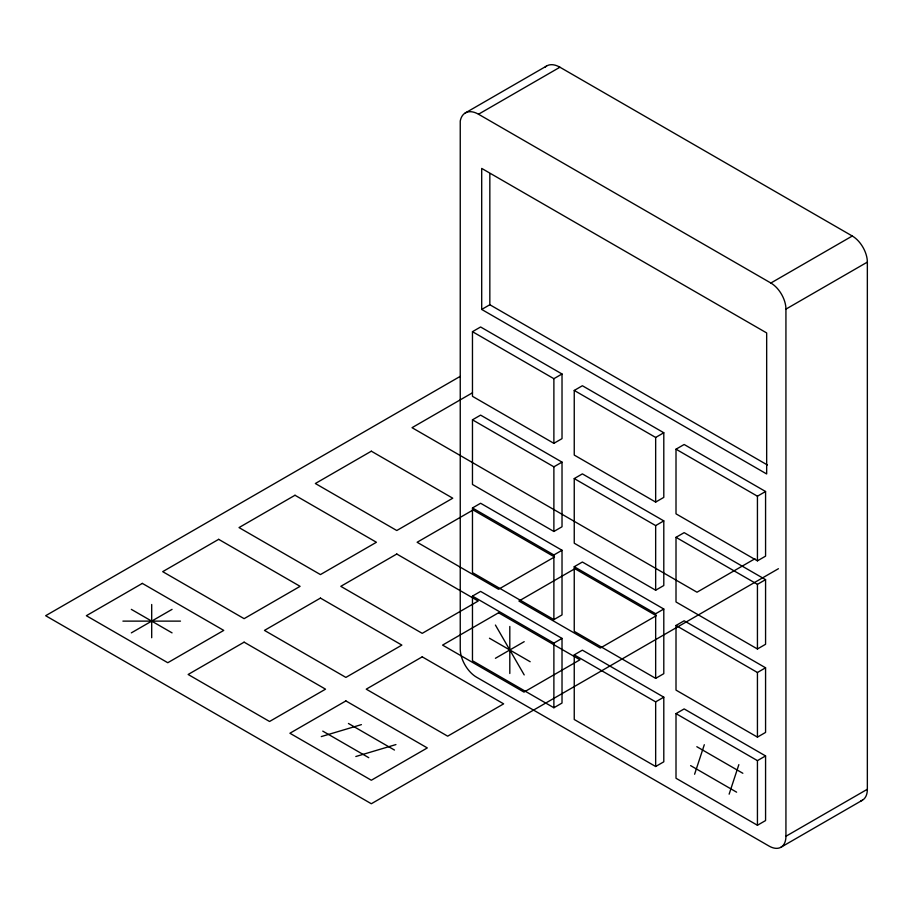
<?xml version="1.0" encoding="UTF-8"?>
<svg xmlns="http://www.w3.org/2000/svg" width="913" height="913" viewBox="0 0 913 913"><rect width="100%" height="100%" fill="white"/><g stroke="black" fill="none" stroke-linecap="round" stroke-linejoin="round"><path stroke-width="1.37" d="M694.599 774.235L704.311 744.723M729.133 794.173L738.845 764.649M465.105 113.075L546.522 66.067M867.35 789.266L785.933 836.262A23.943 13.821 60 0 1 768.997 846.043L476.586 677.218A23.099 13.341 60 0 1 460.243 648.926L460.243 121.087A26.294 15.179 60 0 1 478.503 114.228L559.92 67.22L852.286 236.011A21.307 12.303 60 0 1 867.35 262.111L867.35 789.266A23.943 13.821 60 0 1 860.731 800.952M481.699 309.439L766.669 473.961L766.669 332.937L481.699 168.414L481.699 309.439L489.836 304.737L767.411 464.991M472.466 331.681L480.603 326.98L562.02 373.988L562.02 438.628L553.883 443.33L472.466 396.322L472.466 331.681L553.883 378.69L562.02 373.988M460.152 376.407L45.65 615.716L371.329 803.748L778.435 568.708M472.489 392.784L412.037 427.683L697.007 592.217L754.994 558.733M472.466 419.82L480.603 415.118L562.02 462.126L562.02 526.767L553.883 531.469L472.466 484.461L472.466 419.82L553.883 466.828L562.02 462.126M131.335 632.869L172.055 609.37M574.243 390.444L582.38 385.743L663.797 432.751L663.797 497.38L655.66 502.082L574.243 455.073L574.243 390.444L655.66 437.453L663.797 432.751M478.503 114.228L770.869 283.019L852.286 236.011M785.933 836.262L785.933 309.119L867.35 262.111M472.466 507.959L480.603 503.257L562.02 550.265L562.02 614.905L553.883 619.607L472.466 572.599L472.466 507.959L553.883 554.967L562.02 550.265M574.243 478.583L582.38 473.881L663.797 520.889L663.797 585.518L655.66 590.22L574.243 543.212L574.243 478.583L655.66 525.591L663.797 520.889M676.008 449.196L684.157 444.494L765.573 491.502L765.573 556.143L757.436 560.844L676.008 513.836L676.008 449.196L757.436 496.204L765.573 491.502M472.466 596.098L480.603 591.396L562.02 638.404L562.02 703.044L553.883 707.746L472.466 660.738L472.466 596.098L553.883 643.106L562.02 638.404M574.243 566.722L582.38 562.02L663.797 609.028L663.797 673.668L655.66 678.359L574.243 631.362L574.243 566.722L655.66 613.73L663.797 609.028M676.008 537.335L684.157 532.644L765.573 579.641L765.573 644.281L757.436 648.983L676.008 601.975L676.008 537.335L757.436 584.343L765.573 579.641M495.417 658.296L524.199 641.668M574.243 654.861L582.38 650.159L663.797 697.167L663.797 761.807L655.66 766.509L574.243 719.501L574.243 654.861L655.66 701.869L663.797 697.167M676.008 625.485L684.157 620.783L765.573 667.791L765.573 732.42L757.436 737.122L676.008 690.114L676.008 625.485L757.436 672.493L765.573 667.791M676.008 713.624L684.157 708.922L765.573 755.93L765.573 820.559L757.436 825.261L676.008 778.253L676.008 713.624L757.436 760.632L765.573 755.93M780.969 847.23L862.386 800.222M321.285 736.586L361.4 724.637M355.819 756.523L395.934 744.574M122.913 621.125L180.477 621.125M696.824 746.708L742.84 773.277M489.459 638.233L530.168 661.731M690.605 765.608L736.62 792.176M348.435 723.473L394.462 750.041M131.335 609.37L172.055 632.869M322.757 731.119L368.772 757.687M495.417 625.051L524.199 674.912M757.436 496.204L757.436 560.844M757.436 584.343L757.436 648.983M757.436 672.493L757.436 737.122M757.436 760.632L757.436 825.261M655.66 437.453L655.66 502.082M655.66 525.591L655.66 590.22M655.66 613.73L655.66 678.359M655.66 701.869L655.66 766.509M553.883 378.69L553.883 443.33M553.883 466.828L553.883 531.469M553.883 554.967L553.883 619.607M553.883 643.106L553.883 707.746M509.808 626.478L509.808 673.486M489.836 173.687L489.836 304.737M151.695 604.497L151.695 637.742M770.869 283.019A21.307 12.303 60 0 1 785.933 309.119M545.129 67.14A26.294 15.179 60 0 1 559.92 67.22M142.337 583.396L86.358 615.716L167.775 662.724L223.753 630.404L142.337 583.396M218.663 539.332L162.697 571.652L244.113 618.66L300.092 586.34L218.663 539.332M295.002 495.257L239.023 527.577L320.44 574.585L376.418 542.265L295.002 495.257M371.329 451.193L315.35 483.513L396.778 530.521L452.757 498.201L371.329 451.193M244.113 642.159L188.135 674.479L269.552 721.487L325.53 689.167L244.113 642.159M320.44 598.095L264.462 630.404L345.89 677.412L401.868 645.103L320.44 598.095M396.778 554.02L340.8 586.34L422.217 633.348L478.195 601.028L396.778 554.02M473.105 509.956L417.127 542.265L498.555 589.273L554.522 556.953L473.105 509.956M345.89 700.922L289.912 733.242L371.329 780.238L427.307 747.93L345.89 700.922M422.217 656.846L366.239 689.167L447.667 736.175L503.634 703.855L422.217 656.846M498.555 612.783L442.577 645.103L523.994 692.1L579.972 659.791L498.555 612.783M574.882 568.708L518.904 601.028L600.32 648.036L656.299 615.716L574.882 568.708"/></g></svg>
